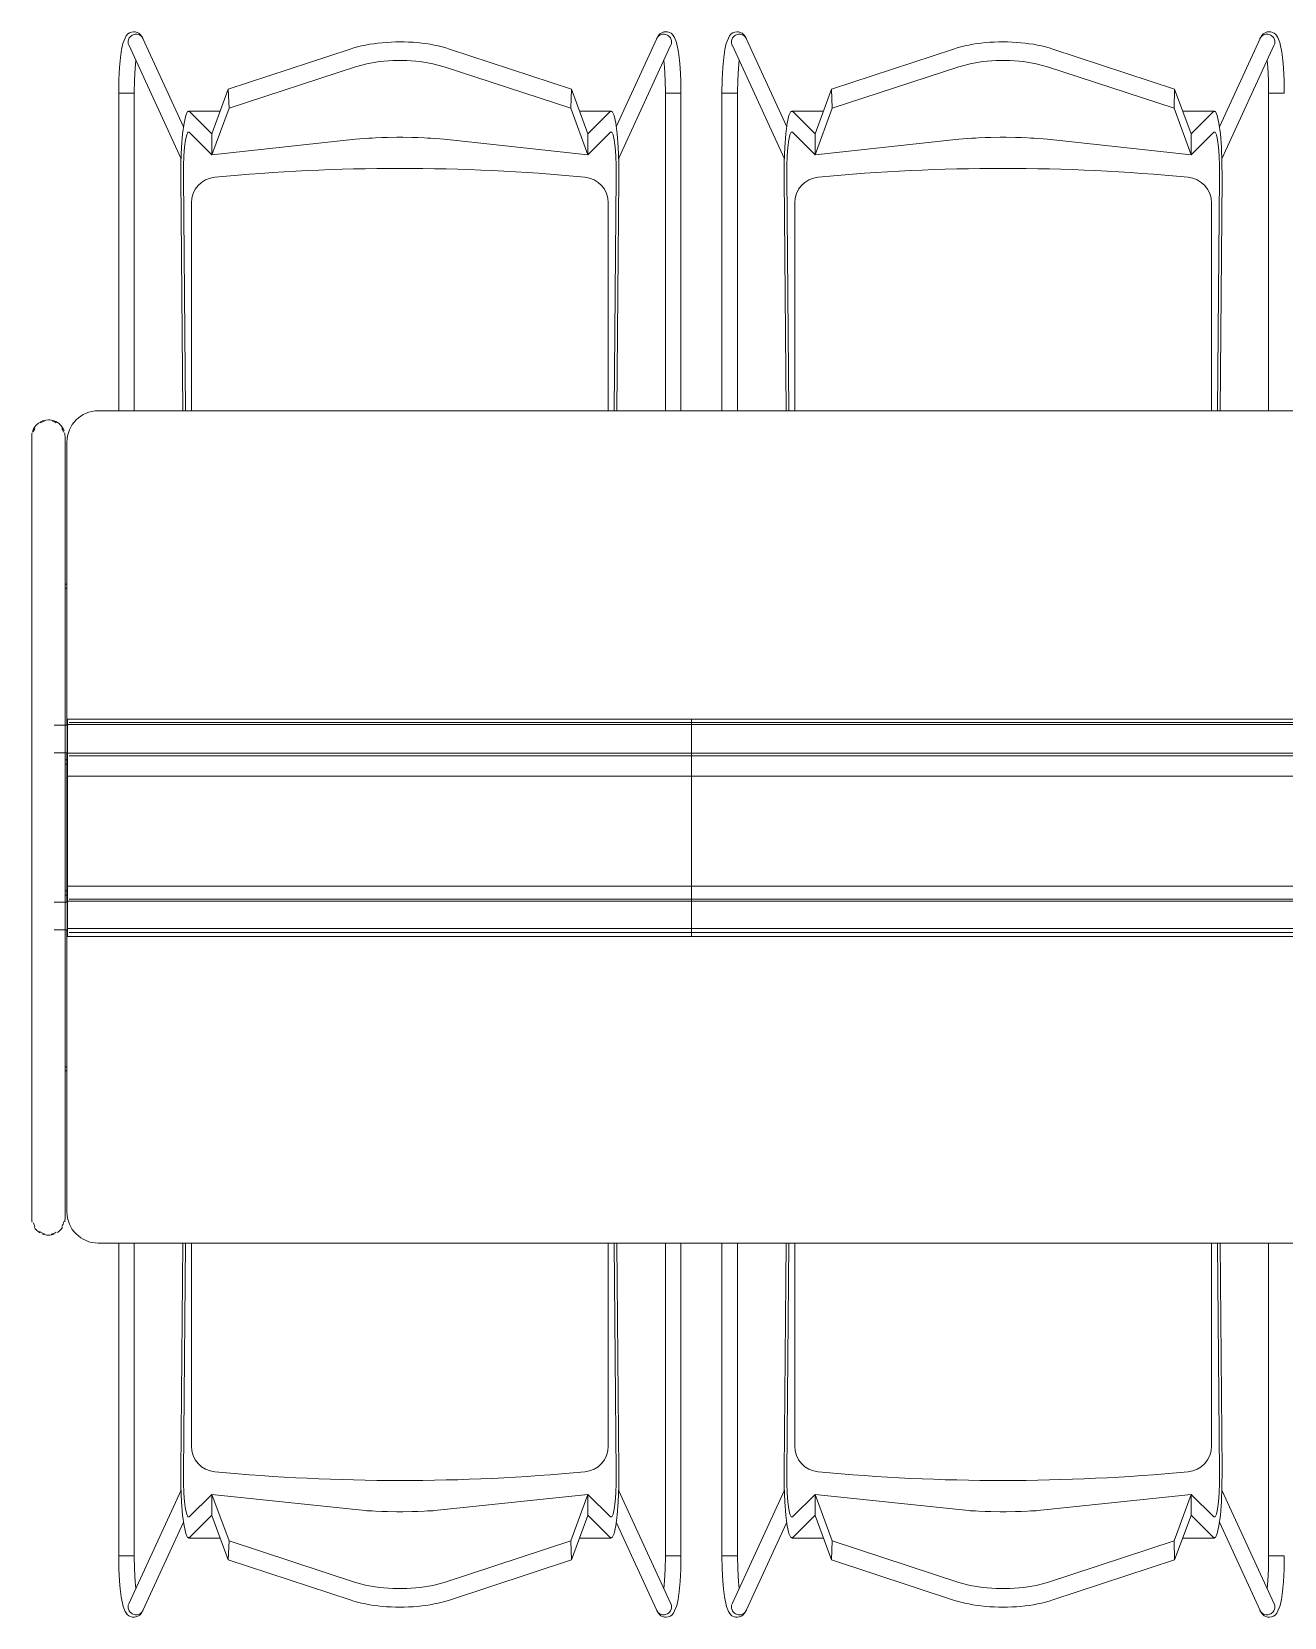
# Model space of a CAD drawing. Header units: millimetres. Extents: x 90978 to 295199, y -4084 to 97293.
# Drawn here: x 159832 to 161036, y 21563 to 23087 of the extents above; entities that cross this region are included whole.
import ezdxf

# ---------------------------------------------------------------- set-up
doc = ezdxf.new("R2010")
doc.units = ezdxf.units.MM
doc.header["$MEASUREMENT"] = 0
doc.layers.add('G-IMPT', color=8, linetype='CONTINUOUS', lineweight=9)
doc.layers.add('I-FURN', color=8, linetype='CONTINUOUS', lineweight=9)

msp = doc.modelspace()

# ---------------------------------------------------------------- linework, layer by layer
at = {"layer": 'G-IMPT'}
for p, q in [((159866.2, 22426), (160466.2, 22426)), ((159866.2, 22420.8), (159866.2, 22426)), ((159866.2, 22420.8), (160466.2, 22420.8)), ((159866.2, 22393.2), (159866.2, 22420.8)), ((160466.2, 22426), (160466.2, 22420.8)), ((160466.2, 22426), (161066.2, 22426)), ((160466.2, 22420.8), (160466.2, 22426)), ((160466.2, 22420.8), (160466.2, 22393.2)), ((160466.2, 22420.8), (161066.2, 22420.8)), ((160466.2, 22393.2), (160466.2, 22420.8)), ((159866.2, 22393.2), (160466.2, 22393.2)), ((159866.2, 22371.3), (159866.2, 22393.2)), ((160466.2, 22393.2), (160466.2, 22371.3)), ((160466.2, 22393.2), (161066.2, 22393.2)), ((160466.2, 22371.3), (160466.2, 22393.2)), ((159866.2, 22371.3), (160466.2, 22371.3)), ((159866.2, 22265.4), (159866.2, 22371.3)), ((160466.2, 22371.3), (160466.2, 22265.4)), ((160466.2, 22371.3), (161066.2, 22371.3)), ((160466.2, 22265.4), (160466.2, 22371.3)), ((159866.2, 22265.4), (160466.2, 22265.4)), ((159866.2, 22251), (159866.2, 22265.4)), ((160466.2, 22265.4), (160466.2, 22251)), ((160466.2, 22265.4), (161066.2, 22265.4)), ((160466.2, 22251), (160466.2, 22265.4)), ((159866.2, 22251), (160466.2, 22251)), ((159866.2, 22224.7), (159866.2, 22251)), ((160466.2, 22251), (160466.2, 22224.7)), ((160466.2, 22251), (161066.2, 22251)), ((160466.2, 22224.7), (160466.2, 22251)), ((159866.2, 22224.7), (160466.2, 22224.7)), ((159866.2, 22217.2), (159866.2, 22224.7)), ((160466.2, 22224.7), (160466.2, 22217.2)), ((160466.2, 22224.7), (161066.2, 22224.7)), ((160466.2, 22217.2), (160466.2, 22224.7)), ((159866.2, 22217.2), (160466.2, 22217.2)), ((160466.2, 22217.2), (161066.2, 22217.2))]:
    msp.add_line(p, q, dxfattribs=at)
at = {"layer": 'I-FURN'}
for p, q in [((159918.3, 23069.8), (159919.5, 23075.4)), ((159919.5, 23075.4), (159922.7, 23082.9)), ((159922.7, 23082.9), (159924.3, 23084.7)), ((159924.3, 23084.7), (159926, 23085.8)), ((159926, 23085.8), (159927.9, 23086.5)), ((159927.9, 23086.5), (159929.7, 23086.8)), ((159929.7, 23086.8), (159931.5, 23086.7)), ((159931.5, 23086.7), (159933.3, 23086.2)), ((159933.3, 23086.2), (159934.9, 23085.3)), ((159934.9, 23085.3), (159936.3, 23084.2)), ((159936.3, 23084.2), (159938, 23082)), ((159938, 23082), (159938.8, 23080.4)), ((159977.9, 22995.4), (159938.8, 23080.3)), ((160432.8, 23080.3), (160393.8, 22995.4)), ((160432.8, 23080.4), (160434.3, 23082.9)), ((160434.3, 23082.9), (160435.9, 23084.7)), ((160435.9, 23084.7), (160437.7, 23085.9)), ((160437.7, 23085.9), (160439.5, 23086.6)), ((160439.5, 23086.6), (160441.3, 23086.8)), ((160441.3, 23086.8), (160443.2, 23086.7)), ((160443.2, 23086.7), (160444.9, 23086.2)), ((160444.9, 23086.2), (160446.5, 23085.3)), ((160446.5, 23085.3), (160447.9, 23084.1)), ((160447.9, 23084.1), (160450, 23081.2)), ((160450, 23081.2), (160451.8, 23076.5)), ((160451.8, 23076.5), (160453.7, 23067.2)), ((160498.3, 23069.8), (160499.5, 23075.4)), ((160499.5, 23075.4), (160502.7, 23082.9)), ((160502.7, 23082.9), (160504.3, 23084.7)), ((160504.3, 23084.7), (160506, 23085.8)), ((160506, 23085.8), (160507.9, 23086.5)), ((160507.9, 23086.5), (160509.7, 23086.8)), ((160509.7, 23086.8), (160511.5, 23086.7)), ((160511.5, 23086.7), (160513.3, 23086.2)), ((160513.3, 23086.2), (160514.9, 23085.3)), ((160514.9, 23085.3), (160516.3, 23084.2)), ((160516.3, 23084.2), (160518, 23082)), ((160518, 23082), (160518.8, 23080.4)), ((160557.9, 22995.4), (160518.8, 23080.3)), ((161012.8, 23080.3), (160973.8, 22995.4)), ((161012.8, 23080.4), (161014.3, 23082.9)), ((161014.3, 23082.9), (161015.9, 23084.7)), ((161015.9, 23084.7), (161017.7, 23085.9)), ((161017.7, 23085.9), (161019.5, 23086.6)), ((161019.5, 23086.6), (161021.3, 23086.8)), ((161021.3, 23086.8), (161023.2, 23086.7)), ((161023.2, 23086.7), (161024.9, 23086.2)), ((161024.9, 23086.2), (161026.5, 23085.3)), ((161026.5, 23085.3), (161027.9, 23084.1)), ((161027.9, 23084.1), (161030, 23081.2)), ((161030, 23081.2), (161031.8, 23076.5)), ((161031.8, 23076.5), (161033.7, 23067.2)), ((159916.3, 23052.3), (159917.2, 23062.1)), ((159917.2, 23062.1), (159918.3, 23069.8)), ((159925.1, 23074.2), (159925.1, 23074.2)), ((159925.1, 23074.2), (159925.2, 23074)), ((159925.2, 23074.1), (159975.6, 22964.5)), ((160020.9, 23031.7), (160138, 23070.2)), ((160233.6, 23070.2), (160350.7, 23031.7)), ((160396.1, 22964.5), (160446.4, 23074.1)), ((160446.4, 23074), (160446.4, 23074)), ((160453.7, 23067.2), (160454.7, 23059.6)), ((160496.3, 23052.3), (160497.2, 23062.1)), ((160497.2, 23062.1), (160498.3, 23069.8)), ((160505.1, 23074.2), (160505.1, 23074.2)), ((160505.1, 23074.2), (160505.2, 23074)), ((160505.2, 23074.1), (160555.6, 22964.5)), ((160600.9, 23031.7), (160718.1, 23070.2)), ((160813.7, 23070.2), (160930.7, 23031.7)), ((160976.1, 22964.5), (161026.4, 23074.1)), ((161026.4, 23074), (161026.4, 23074)), ((161033.7, 23067.2), (161034.7, 23059.6)), ((159915.7, 23040.8), (159916.3, 23052.3)), ((159930.7, 23040.7), (159931.3, 23051.9)), ((159931.3, 23051.9), (159932, 23059.2)), ((160143.2, 23053.2), (160021.6, 23013.2)), ((160154, 23056.1), (160143.2, 23053.2)), ((160166.2, 23058.1), (160154, 23056.1)), ((160179.2, 23059.1), (160166.2, 23058.1)), ((160192.5, 23059.1), (160179.2, 23059.1)), ((160205.5, 23058.1), (160192.5, 23059.1)), ((160217.6, 23056.1), (160205.5, 23058.1)), ((160228.5, 23053.2), (160217.6, 23056.1)), ((160350.1, 23013.2), (160228.5, 23053.2)), ((160439.6, 23059.2), (160440.2, 23052.6)), ((160440.2, 23052.6), (160440.9, 23040.3)), ((160454.7, 23059.6), (160455.3, 23052.1)), ((160455.3, 23052.1), (160455.9, 23039.9)), ((160495.7, 23040.8), (160496.3, 23052.3)), ((160510.7, 23040.7), (160511.3, 23051.9)), ((160511.3, 23051.9), (160512, 23059.2)), ((160723.2, 23053.2), (160601.6, 23013.2)), ((160734, 23056.1), (160723.2, 23053.2)), ((160746.2, 23058.1), (160734, 23056.1)), ((160759.2, 23059.1), (160746.2, 23058.1)), ((160772.5, 23059.1), (160759.2, 23059.1)), ((160785.5, 23058.1), (160772.5, 23059.1)), ((160797.6, 23056.1), (160785.5, 23058.1)), ((160808.5, 23053.2), (160797.6, 23056.1)), ((160930.1, 23013.2), (160808.5, 23053.2)), ((161019.6, 23059.2), (161020.2, 23052.6)), ((161020.2, 23052.6), (161020.9, 23040.3)), ((161034.7, 23059.6), (161035.3, 23052.1)), ((161035.3, 23052.1), (161035.9, 23039.9)), ((159915.5, 23027.7), (159915.7, 23040.8)), ((159930.5, 23027.7), (159930.7, 23040.7)), ((160020.9, 23031.7), (160005, 22988.8)), ((160021.6, 23013.2), (160020.9, 23031.7)), ((160350.7, 23031.7), (160350.1, 23013.2)), ((160366.7, 22988.8), (160350.7, 23031.7)), ((160440.9, 23040.3), (160441.1, 23027.7)), ((160455.9, 23039.9), (160456.1, 23027.7)), ((160495.5, 23027.7), (160495.7, 23040.8)), ((160510.5, 23027.7), (160510.7, 23040.7)), ((160600.9, 23031.7), (160585, 22988.8)), ((160601.6, 23013.2), (160600.9, 23031.7)), ((160930.7, 23031.7), (160930.1, 23013.2)), ((160946.7, 22988.8), (160930.7, 23031.7)), ((161020.9, 23040.3), (161021.1, 23027.7)), ((161035.9, 23039.9), (161036.1, 23027.7)), ((159915.5, 23027.7), (159915.5, 22722.4)), ((159915.8, 23027.7), (159915.5, 23027.7)), ((159916.5, 23027.7), (159915.8, 23027.7)), ((159917.8, 23027.7), (159916.5, 23027.7)), ((159919.3, 23027.7), (159917.8, 23027.7)), ((159921.1, 23027.7), (159919.3, 23027.7)), ((159923.1, 23027.7), (159921.1, 23027.7)), ((159925, 23027.7), (159923.1, 23027.7)), ((159926.8, 23027.7), (159925, 23027.7)), ((159928.4, 23027.7), (159926.8, 23027.7)), ((159929.5, 23027.7), (159928.4, 23027.7)), ((159930.3, 23027.7), (159929.5, 23027.7)), ((159930.5, 23027.7), (159930.3, 23027.7)), ((159930.5, 22722.4), (159930.5, 23027.7)), ((160441.1, 23027.7), (160441.1, 22722.4)), ((160441.4, 23027.7), (160441.1, 23027.7)), ((160442.1, 23027.7), (160441.4, 23027.7)), ((160443.3, 23027.7), (160442.1, 23027.7)), ((160444.8, 23027.7), (160443.3, 23027.7)), ((160446.6, 23027.7), (160444.8, 23027.7)), ((160448.6, 23027.7), (160446.6, 23027.7)), ((160450.5, 23027.7), (160448.6, 23027.7)), ((160452.3, 23027.7), (160450.5, 23027.7)), ((160453.9, 23027.7), (160452.3, 23027.7)), ((160455.1, 23027.7), (160453.9, 23027.7)), ((160455.9, 23027.7), (160455.1, 23027.7)), ((160456.1, 23027.7), (160455.9, 23027.7)), ((160456.1, 22722.4), (160456.1, 23027.7)), ((160495.5, 23027.7), (160495.5, 22722.4)), ((160495.8, 23027.7), (160495.5, 23027.7)), ((160496.5, 23027.7), (160495.8, 23027.7)), ((160497.8, 23027.7), (160496.5, 23027.7)), ((160499.3, 23027.7), (160497.8, 23027.7)), ((160501.1, 23027.7), (160499.3, 23027.7)), ((160503.1, 23027.7), (160501.1, 23027.7)), ((160505, 23027.7), (160503.1, 23027.7)), ((160506.8, 23027.7), (160505, 23027.7)), ((160508.4, 23027.7), (160506.8, 23027.7)), ((160509.5, 23027.7), (160508.4, 23027.7)), ((160510.3, 23027.7), (160509.5, 23027.7)), ((160510.5, 23027.7), (160510.3, 23027.7)), ((160510.5, 22722.4), (160510.5, 23027.7)), ((161021.1, 23027.7), (161021.1, 22722.4)), ((161021.4, 23027.7), (161021.1, 23027.7)), ((161022.1, 23027.7), (161021.4, 23027.7)), ((161023.3, 23027.7), (161022.1, 23027.7)), ((161024.8, 23027.7), (161023.3, 23027.7)), ((161026.6, 23027.7), (161024.8, 23027.7)), ((161028.6, 23027.7), (161026.6, 23027.7)), ((161030.5, 23027.7), (161028.6, 23027.7)), ((161032.3, 23027.7), (161030.5, 23027.7)), ((161033.9, 23027.7), (161032.3, 23027.7)), ((161035.1, 23027.7), (161033.9, 23027.7)), ((161035.9, 23027.7), (161035.1, 23027.7)), ((161036.1, 23027.7), (161035.9, 23027.7)), ((159977, 22988.6), (159978.3, 22999)), ((159978.3, 22999), (159979.9, 23006.3)), ((159979.9, 23006.3), (159981.7, 23010.1)), ((159981.7, 23010.1), (159983.6, 23010.2)), ((160013.1, 23010.6), (159982.7, 23010.6)), ((159983.6, 23010.2), (160005, 22988.8)), ((160021.6, 23013.2), (160005, 22968.6)), ((160366.7, 22968.6), (160350.1, 23013.2)), ((160389, 23010.6), (160358.5, 23010.6)), ((160366.7, 22988.8), (160388.1, 23010.2)), ((160388.1, 23010.2), (160389.9, 23010.1)), ((160389.9, 23010.1), (160391.7, 23006.3)), ((160391.7, 23006.3), (160393.3, 22999)), ((160393.3, 22999), (160394.7, 22988.6)), ((160557, 22988.6), (160558.3, 22999)), ((160558.3, 22999), (160559.9, 23006.3)), ((160559.9, 23006.3), (160561.7, 23010.1)), ((160561.7, 23010.1), (160563.6, 23010.2)), ((160593.1, 23010.6), (160562.7, 23010.6)), ((160563.6, 23010.2), (160585, 22988.8)), ((160601.6, 23013.2), (160585, 22968.6)), ((160946.7, 22968.6), (160930.1, 23013.2)), ((160969, 23010.6), (160938.5, 23010.6)), ((160946.7, 22988.8), (160968.1, 23010.2)), ((160968.1, 23010.2), (160969.9, 23010.1)), ((160969.9, 23010.1), (160971.7, 23006.3)), ((160971.7, 23006.3), (160973.3, 22999)), ((160973.3, 22999), (160974.7, 22988.6)), ((159976, 22975.9), (159977, 22988.6)), ((159980.9, 22987.8), (159979.8, 22982.9)), ((159982.1, 22990.3), (159980.9, 22987.8)), ((159983.3, 22990.3), (159982.1, 22990.3)), ((160005, 22968.6), (159983.3, 22990.3)), ((160005, 22988.8), (160005, 22968.6)), ((160005, 22968.6), (160005, 22988.8)), ((160156, 22984.4), (160143.2, 22983.4)), ((160154, 22984.3), (160159.3, 22984.6)), ((160168.6, 22985.1), (160156, 22984.4)), ((160168.6, 22985.1), (160173.9, 22985.2)), ((160182.9, 22985.3), (160174, 22985.2)), ((160183, 22985.3), (160188.7, 22985.3)), ((160197.7, 22985.2), (160188.7, 22985.3)), ((160197.7, 22985.2), (160203.1, 22985.1)), ((160215.7, 22984.4), (160203.1, 22985.1)), ((160212.4, 22984.6), (160217.7, 22984.3)), ((160228.5, 22983.4), (160215.7, 22984.4)), ((160388.4, 22990.3), (160366.7, 22968.6)), ((160366.7, 22968.6), (160366.7, 22988.8)), ((160366.7, 22988.8), (160366.7, 22968.6)), ((160389.6, 22990.3), (160388.4, 22990.3)), ((160390.8, 22987.8), (160389.6, 22990.3)), ((160391.9, 22982.9), (160390.8, 22987.8)), ((160394.7, 22988.6), (160395.6, 22975.9)), ((160556, 22975.9), (160557, 22988.6)), ((160560.9, 22987.8), (160559.8, 22982.9)), ((160562.1, 22990.3), (160560.9, 22987.8)), ((160563.3, 22990.3), (160562.1, 22990.3)), ((160585, 22968.6), (160563.3, 22990.3)), ((160585, 22988.8), (160585, 22968.6)), ((160585, 22968.6), (160585, 22988.8)), ((160736, 22984.4), (160723.2, 22983.4)), ((160734, 22984.3), (160739.3, 22984.6)), ((160748.5, 22985.1), (160736, 22984.4)), ((160748.5, 22985.1), (160753.9, 22985.2)), ((160762.9, 22985.3), (160753.9, 22985.2)), ((160763, 22985.3), (160768.7, 22985.3)), ((160777.7, 22985.2), (160768.7, 22985.3)), ((160777.7, 22985.2), (160783.1, 22985.1)), ((160795.7, 22984.4), (160783.1, 22985.1)), ((160792.3, 22984.6), (160797.6, 22984.3)), ((160808.5, 22983.4), (160795.7, 22984.4)), ((160968.4, 22990.3), (160946.7, 22968.6)), ((160946.7, 22968.6), (160946.7, 22988.8)), ((160946.7, 22988.8), (160946.7, 22968.6)), ((160969.6, 22990.3), (160968.4, 22990.3)), ((160970.8, 22987.8), (160969.6, 22990.3)), ((160971.9, 22982.9), (160970.8, 22987.8)), ((160974.7, 22988.6), (160975.6, 22975.9)), ((159975.4, 22961.5), (159976, 22975.9)), ((159978.9, 22976), (159978.2, 22967.4)), ((159979.8, 22982.9), (159978.9, 22976)), ((160005, 22968.6), (160143.2, 22983.4)), ((160143.2, 22983.4), (160005, 22968.6)), ((160228.5, 22983.4), (160366.7, 22968.6)), ((160366.7, 22968.6), (160228.5, 22983.4)), ((160392.8, 22976), (160391.9, 22982.9)), ((160393.4, 22967.4), (160392.8, 22976)), ((160395.6, 22975.9), (160396.2, 22961.5)), ((160555.4, 22961.5), (160556, 22975.9)), ((160558.9, 22976), (160558.2, 22967.4)), ((160559.8, 22982.9), (160558.9, 22976)), ((160585, 22968.6), (160723.2, 22983.4)), ((160723.2, 22983.4), (160585, 22968.6)), ((160808.5, 22983.4), (160946.7, 22968.6)), ((160946.7, 22968.6), (160808.5, 22983.4)), ((160972.8, 22976), (160971.9, 22982.9)), ((160973.4, 22967.4), (160972.8, 22976)), ((160975.6, 22975.9), (160976.2, 22961.5)), ((159975.3, 22946.4), (159975.4, 22961.5)), ((159977.9, 22957.9), (159977.8, 22947.8)), ((159978.2, 22967.4), (159977.9, 22957.9)), ((160393.8, 22957.9), (160393.4, 22967.4)), ((160393.9, 22947.8), (160393.8, 22957.9)), ((160396.2, 22961.5), (160396.3, 22946.4)), ((160555.3, 22946.4), (160555.4, 22961.5)), ((160557.9, 22957.9), (160557.8, 22947.8)), ((160558.2, 22967.4), (160557.9, 22957.9)), ((160973.8, 22957.9), (160973.4, 22967.4)), ((160973.9, 22947.8), (160973.8, 22957.9)), ((160976.2, 22961.5), (160976.3, 22946.4)), ((159977.3, 22722.4), (159975.3, 22946.4)), ((159977.8, 22947.8), (159979.7, 22722.4)), ((160391.9, 22722.4), (160393.9, 22947.8)), ((160396.3, 22946.4), (160394.4, 22722.4)), ((160557.3, 22722.4), (160555.3, 22946.4)), ((160557.8, 22947.8), (160559.7, 22722.4)), ((160971.9, 22722.4), (160973.9, 22947.8)), ((160976.3, 22946.4), (160974.4, 22722.4)), ((159985.4, 22922.2), (159985.4, 22722.4)), ((160386.2, 22722.4), (160386.2, 22922.2)), ((160565.4, 22922.2), (160565.4, 22722.4)), ((160966.2, 22722.4), (160966.2, 22922.2)), ((161635.8, 22722.4), (159895.8, 22722.4)), ((159831.9, 22697.9), (159831.9, 22479.3)), ((159863.9, 22479.3), (159863.9, 22697.9)), ((159865.8, 22692.4), (159865.8, 22420.1)), ((159831.9, 22584.4), (159831.9, 22582.3)), ((159863.9, 22582.3), (159863.9, 22584.4)), ((159865.8, 22555.9), (159863.9, 22555.9)), ((159863.9, 22551.9), (159865.8, 22551.9)), ((159831.9, 22479.3), (159831.9, 22429.7)), ((159831.9, 22479.3), (159831.9, 22479)), ((159831.9, 22479), (159831.9, 22478.6)), ((159831.9, 22478.6), (159831.9, 22478.1)), ((159831.9, 22478.1), (159831.9, 22477.6)), ((159831.9, 22477.6), (159831.9, 22477)), ((159831.9, 22477), (159831.9, 22476.3)), ((159831.9, 22476.3), (159831.9, 22475.5)), ((159831.9, 22475.5), (159831.9, 22474.7)), ((159831.9, 22474.7), (159831.9, 22473.8)), ((159831.9, 22473.8), (159831.9, 22472.8)), ((159831.9, 22472.8), (159831.9, 22471.7)), ((159831.9, 22471.7), (159831.9, 22470.6)), ((159831.9, 22470.6), (159831.9, 22469.4)), ((159831.9, 22469.4), (159831.9, 22468.2)), ((159831.9, 22468.2), (159831.9, 22466.9)), ((159831.9, 22466.9), (159831.9, 22465.5)), ((159831.9, 22465.5), (159831.9, 22464.1)), ((159863.9, 22439.7), (159863.9, 22479.3)), ((159863.9, 22479), (159863.9, 22479.3)), ((159863.9, 22478.6), (159863.9, 22479)), ((159863.9, 22478.1), (159863.9, 22478.6)), ((159863.9, 22477.6), (159863.9, 22478.1)), ((159863.9, 22477), (159863.9, 22477.6)), ((159863.9, 22476.3), (159863.9, 22477)), ((159863.9, 22475.5), (159863.9, 22476.3)), ((159863.9, 22474.7), (159863.9, 22475.5)), ((159863.9, 22473.8), (159863.9, 22474.7)), ((159863.9, 22472.8), (159863.9, 22473.8)), ((159863.9, 22471.8), (159863.9, 22472.8)), ((159863.9, 22470.7), (159863.9, 22471.8)), ((159863.9, 22469.5), (159863.9, 22470.7)), ((159863.9, 22468.2), (159863.9, 22469.5)), ((159863.9, 22466.9), (159863.9, 22468.2)), ((159863.9, 22465.6), (159863.9, 22466.9)), ((159863.9, 22464.1), (159863.9, 22465.6)), ((159831.9, 22464.1), (159831.9, 22462.6)), ((159831.9, 22462.6), (159831.9, 22461.1)), ((159831.9, 22461.1), (159831.9, 22459.5)), ((159831.9, 22459.5), (159831.9, 22457.9)), ((159831.9, 22457.9), (159831.9, 22456.2)), ((159831.9, 22456.2), (159831.9, 22454.5)), ((159831.9, 22454.5), (159831.9, 22452.7)), ((159831.9, 22452.7), (159831.9, 22450.9)), ((159831.9, 22450.9), (159831.9, 22449.1)), ((159863.9, 22462.7), (159863.9, 22464.1)), ((159863.9, 22461.1), (159863.9, 22462.7)), ((159863.9, 22459.6), (159863.9, 22461.1)), ((159863.9, 22457.9), (159863.9, 22459.6)), ((159863.9, 22456.3), (159863.9, 22457.9)), ((159863.9, 22454.5), (159863.9, 22456.3)), ((159863.9, 22452.8), (159863.9, 22454.5)), ((159863.9, 22451), (159863.9, 22452.8)), ((159863.9, 22449.2), (159863.9, 22451)), ((159831.9, 22449.1), (159831.9, 22447.2)), ((159831.9, 22447.2), (159831.9, 22445.3)), ((159831.9, 22445.3), (159831.9, 22443.4)), ((159831.9, 22443.4), (159831.9, 22441.5)), ((159831.9, 22441.5), (159831.9, 22439.6)), ((159831.9, 22439.6), (159831.9, 22437.6)), ((159831.9, 22437.6), (159831.9, 22435.6)), ((159831.9, 22435.6), (159831.9, 22433.6)), ((159863.9, 22447.3), (159863.9, 22449.2)), ((159863.9, 22445.4), (159863.9, 22447.3)), ((159863.9, 22443.5), (159863.9, 22445.4)), ((159863.9, 22441.6), (159863.9, 22443.5)), ((159863.9, 22439.6), (159863.9, 22441.6)), ((159863.9, 22437.7), (159863.9, 22439.6)), ((159863.9, 22435.7), (159863.9, 22437.7)), ((159863.9, 22433.7), (159863.9, 22435.7)), ((159831.9, 22433.6), (159831.9, 22431.6)), ((159831.9, 22431.6), (159831.9, 22429.7)), ((159831.9, 22429.7), (159831.9, 22214)), ((159866.2, 22420.1), (159853.4, 22420.1)), ((159863.9, 22431.7), (159863.9, 22433.7)), ((159863.9, 22429.7), (159863.9, 22431.7)), ((159863.9, 22214), (159863.9, 22429.7)), ((159865.9, 22420.9), (159865.9, 22392.9)), ((161663.9, 22422.9), (159867.9, 22422.9)), ((159865.9, 22405.3), (159865.9, 22406.9)), ((159853.5, 22393.6), (159866.2, 22393.6)), ((159865.8, 22393.6), (159865.8, 22250.1)), ((159867.9, 22390.9), (161663.9, 22390.9)), ((159863.9, 22386.9), (159865.8, 22386.9)), ((159863.9, 22382.9), (159865.8, 22382.9)), ((159865.8, 22256.9), (159863.6, 22256.9)), ((159865.8, 22260.9), (159863.9, 22260.9)), ((161663.9, 22252.9), (159867.9, 22252.9)), ((159866.2, 22250.1), (159853.5, 22250.1)), ((159865.9, 22250.9), (159865.9, 22222.9)), ((159865.9, 22235.3), (159865.9, 22236.9)), ((159853.5, 22223.6), (159866.2, 22223.6)), ((159865.8, 22223.6), (159865.8, 21952.4)), ((159831.9, 22214), (159831.9, 22212)), ((159831.9, 22213.7), (159831.9, 22164.5)), ((159831.9, 22212), (159831.9, 22210.1)), ((159831.9, 22210.1), (159831.9, 22208.1)), ((159831.9, 22208.1), (159831.9, 22206.1)), ((159863.9, 22212.1), (159863.9, 22214)), ((159863.9, 22164.5), (159863.9, 22213.7)), ((159863.9, 22210.1), (159863.9, 22212.1)), ((159863.9, 22208.1), (159863.9, 22210.1)), ((159863.9, 22206.2), (159863.9, 22208.1)), ((159867.9, 22220.9), (161663.9, 22220.9)), ((159831.9, 22206.1), (159831.9, 22204.1)), ((159831.9, 22204.1), (159831.9, 22202.2)), ((159831.9, 22202.2), (159831.9, 22200.2)), ((159831.9, 22200.2), (159831.9, 22198.3)), ((159831.9, 22198.3), (159831.9, 22196.4)), ((159831.9, 22196.4), (159831.9, 22194.6)), ((159831.9, 22194.6), (159831.9, 22192.8)), ((159831.9, 22192.8), (159831.9, 22191)), ((159863.9, 22204.2), (159863.9, 22206.2)), ((159863.9, 22202.2), (159863.9, 22204.2)), ((159863.9, 22200.3), (159863.9, 22202.2)), ((159863.9, 22198.4), (159863.9, 22200.3)), ((159863.9, 22196.5), (159863.9, 22198.4)), ((159863.9, 22194.7), (159863.9, 22196.5)), ((159863.9, 22192.8), (159863.9, 22194.7)), ((159863.9, 22191), (159863.9, 22192.8)), ((159863.9, 22189.3), (159863.9, 22191)), ((159831.9, 22191), (159831.9, 22189.2)), ((159831.9, 22189.2), (159831.9, 22187.5)), ((159831.9, 22187.5), (159831.9, 22185.8)), ((159831.9, 22185.8), (159831.9, 22184.2)), ((159831.9, 22184.2), (159831.9, 22182.6)), ((159831.9, 22182.6), (159831.9, 22181.1)), ((159831.9, 22181.1), (159831.9, 22179.6)), ((159831.9, 22179.6), (159831.9, 22178.2)), ((159831.9, 22178.2), (159831.9, 22176.8)), ((159831.9, 22176.8), (159831.9, 22175.5)), ((159863.9, 22187.6), (159863.9, 22189.3)), ((159863.9, 22185.9), (159863.9, 22187.6)), ((159863.9, 22184.3), (159863.9, 22185.9)), ((159863.9, 22182.7), (159863.9, 22184.3)), ((159863.9, 22181.1), (159863.9, 22182.7)), ((159863.9, 22179.7), (159863.9, 22181.1)), ((159863.9, 22178.2), (159863.9, 22179.7)), ((159863.9, 22176.9), (159863.9, 22178.2)), ((159863.9, 22175.6), (159863.9, 22176.9)), ((159831.9, 22175.5), (159831.9, 22174.3)), ((159831.9, 22174.3), (159831.9, 22173.1)), ((159831.9, 22173.1), (159831.9, 22172)), ((159831.9, 22172), (159831.9, 22170.9)), ((159831.9, 22170.9), (159831.9, 22169.9)), ((159831.9, 22169.9), (159831.9, 22169)), ((159831.9, 22169), (159831.9, 22168.2)), ((159831.9, 22168.2), (159831.9, 22167.4)), ((159831.9, 22167.4), (159831.9, 22166.8)), ((159831.9, 22166.8), (159831.9, 22166.1)), ((159831.9, 22166.1), (159831.9, 22165.6)), ((159831.9, 22165.6), (159831.9, 22165.2)), ((159831.9, 22165.2), (159831.9, 22164.8)), ((159831.9, 22164.8), (159831.9, 22164.5)), ((159831.9, 22164.5), (159831.9, 21945.9)), ((159863.9, 22174.3), (159863.9, 22175.6)), ((159863.9, 22173.1), (159863.9, 22174.3)), ((159863.9, 22172), (159863.9, 22173.1)), ((159863.9, 22171), (159863.9, 22172)), ((159863.9, 22170), (159863.9, 22171)), ((159863.9, 22169.1), (159863.9, 22170)), ((159863.9, 22168.2), (159863.9, 22169.1)), ((159863.9, 22167.5), (159863.9, 22168.2)), ((159863.9, 22166.8), (159863.9, 22167.5)), ((159863.9, 22166.2), (159863.9, 22166.8)), ((159863.9, 22165.6), (159863.9, 22166.2)), ((159863.9, 22165.2), (159863.9, 22165.6)), ((159863.9, 22164.8), (159863.9, 22165.2)), ((159863.9, 22164.5), (159863.9, 22164.8)), ((159863.9, 21945.9), (159863.9, 22164.5)), ((159865.8, 22091.9), (159863.9, 22091.9)), ((159863.9, 22087.9), (159865.8, 22087.9)), ((159831.9, 22061.5), (159831.9, 22059.3)), ((159863.9, 22059.3), (159863.9, 22061.5)), ((159895.8, 21922.4), (161635.8, 21922.4)), ((159915.5, 21922.4), (159915.5, 21621.8)), ((159930.5, 21621.8), (159930.5, 21922.4)), ((159975.3, 21703.1), (159977.2, 21922.4)), ((159979.7, 21922.4), (159977.8, 21701.7)), ((159985.4, 21922.4), (159985.4, 21727.3)), ((160386.2, 21727.3), (160386.2, 21922.4)), ((160393.9, 21701.7), (160392, 21922.4)), ((160394.4, 21922.4), (160396.3, 21703.1)), ((160441.1, 21922.4), (160441.1, 21621.8)), ((160456.1, 21621.8), (160456.1, 21922.4)), ((160495.5, 21922.4), (160495.5, 21621.8)), ((160510.5, 21621.8), (160510.5, 21922.4)), ((160555.3, 21703.1), (160557.2, 21922.4)), ((160559.7, 21922.4), (160557.8, 21701.7)), ((160565.4, 21922.4), (160565.4, 21727.3)), ((160966.2, 21727.3), (160966.2, 21922.4)), ((160973.9, 21701.7), (160972, 21922.4)), ((160974.4, 21922.4), (160976.3, 21703.1)), ((161021.1, 21922.4), (161021.1, 21621.8)), ((159975.4, 21688), (159975.3, 21703.1)), ((159977.8, 21701.7), (159977.9, 21691.7)), ((159977.9, 21691.7), (159978.2, 21682.1)), ((160393.4, 21682.1), (160393.8, 21691.7)), ((160393.8, 21691.7), (160393.9, 21701.7)), ((160396.3, 21703.1), (160396.2, 21688)), ((160555.4, 21688), (160555.3, 21703.1)), ((160557.8, 21701.7), (160557.9, 21691.7)), ((160557.9, 21691.7), (160558.2, 21682.1)), ((160973.4, 21682.1), (160973.8, 21691.7)), ((160973.8, 21691.7), (160973.9, 21701.7)), ((160976.3, 21703.1), (160976.2, 21688)), ((159975.6, 21685), (159925.2, 21575.5)), ((159976, 21673.7), (159975.4, 21688)), ((159977, 21660.9), (159976, 21673.7)), ((159978.2, 21682.1), (159978.9, 21673.6)), ((159978.9, 21673.6), (159979.8, 21666.7)), ((159983.3, 21659.2), (160005, 21680.9)), ((160143.2, 21666.2), (160005, 21680.9)), ((160005, 21680.9), (160021.6, 21636.3)), ((160005, 21680.9), (160005, 21660.8)), ((160005, 21680.9), (160143.2, 21666.2)), ((160005, 21660.8), (160005, 21680.9)), ((160366.7, 21680.9), (160228.5, 21666.2)), ((160228.5, 21666.2), (160366.7, 21680.9)), ((160350.1, 21636.3), (160366.7, 21680.9)), ((160366.7, 21660.8), (160366.7, 21680.9)), ((160366.7, 21680.9), (160388.4, 21659.2)), ((160366.7, 21680.9), (160366.7, 21660.8)), ((160391.9, 21666.7), (160392.8, 21673.6)), ((160392.8, 21673.6), (160393.4, 21682.1)), ((160395.6, 21673.7), (160394.7, 21660.9)), ((160396.2, 21688), (160395.6, 21673.7)), ((160446.4, 21575.5), (160396.1, 21685)), ((160555.6, 21685), (160505.2, 21575.5)), ((160556, 21673.7), (160555.4, 21688)), ((160557, 21660.9), (160556, 21673.7)), ((160558.2, 21682.1), (160558.9, 21673.6)), ((160558.9, 21673.6), (160559.8, 21666.7)), ((160563.3, 21659.2), (160585, 21680.9)), ((160585, 21680.9), (160601.6, 21636.3)), ((160723.2, 21666.2), (160585, 21680.9)), ((160585, 21680.9), (160585, 21660.8)), ((160585, 21680.9), (160723.2, 21666.2)), ((160585, 21660.8), (160585, 21680.9)), ((160946.7, 21680.9), (160808.5, 21666.2)), ((160808.5, 21666.2), (160946.7, 21680.9)), ((160930.1, 21636.3), (160946.7, 21680.9)), ((160946.7, 21660.8), (160946.7, 21680.9)), ((160946.7, 21680.9), (160968.4, 21659.2)), ((160946.7, 21680.9), (160946.7, 21660.8)), ((160971.9, 21666.7), (160972.8, 21673.6)), ((160972.8, 21673.6), (160973.4, 21682.1)), ((160975.6, 21673.7), (160974.7, 21660.9)), ((160976.2, 21688), (160975.6, 21673.7)), ((161026.4, 21575.5), (160976.1, 21685)), ((159978.3, 21650.5), (159977, 21660.9)), ((159979.8, 21666.7), (159980.9, 21661.8)), ((159980.9, 21661.8), (159982.1, 21659.2)), ((159982.1, 21659.2), (159983.3, 21659.2)), ((160005, 21660.8), (159983.6, 21639.4)), ((160005, 21660.7), (160020.9, 21617.9)), ((160143.2, 21666.2), (160156, 21665.1)), ((160159.3, 21664.9), (160154, 21665.2)), ((160156, 21665.1), (160168.6, 21664.5)), ((160173.9, 21664.3), (160168.6, 21664.5)), ((160174, 21664.3), (160182.9, 21664.2)), ((160188.7, 21664.2), (160183, 21664.2)), ((160188.7, 21664.2), (160197.7, 21664.3)), ((160203.1, 21664.5), (160197.7, 21664.3)), ((160203.1, 21664.5), (160215.7, 21665.1)), ((160217.7, 21665.2), (160212.4, 21664.9)), ((160215.7, 21665.1), (160228.5, 21666.2)), ((160350.7, 21617.9), (160366.7, 21660.7)), ((160388.1, 21639.4), (160366.7, 21660.8)), ((160388.4, 21659.2), (160389.6, 21659.2)), ((160389.6, 21659.2), (160390.8, 21661.8)), ((160390.8, 21661.8), (160391.9, 21666.7)), ((160394.7, 21660.9), (160393.3, 21650.5)), ((160558.3, 21650.5), (160557, 21660.9)), ((160559.8, 21666.7), (160560.9, 21661.8)), ((160560.9, 21661.8), (160562.1, 21659.2)), ((160562.1, 21659.2), (160563.3, 21659.2)), ((160585, 21660.8), (160563.6, 21639.4)), ((160585, 21660.7), (160600.9, 21617.9)), ((160723.2, 21666.2), (160736, 21665.1)), ((160739.3, 21664.9), (160734, 21665.2)), ((160736, 21665.1), (160748.5, 21664.5)), ((160753.9, 21664.3), (160748.5, 21664.5)), ((160753.9, 21664.3), (160762.9, 21664.2)), ((160768.7, 21664.2), (160763, 21664.2)), ((160768.7, 21664.2), (160777.7, 21664.3)), ((160783.1, 21664.5), (160777.7, 21664.3)), ((160783.1, 21664.5), (160795.7, 21665.1)), ((160797.6, 21665.2), (160792.3, 21664.9)), ((160795.7, 21665.1), (160808.5, 21666.2)), ((160930.7, 21617.9), (160946.7, 21660.7)), ((160968.1, 21639.4), (160946.7, 21660.8)), ((160968.4, 21659.2), (160969.6, 21659.2)), ((160969.6, 21659.2), (160970.8, 21661.8)), ((160970.8, 21661.8), (160971.9, 21666.7)), ((160974.7, 21660.9), (160973.3, 21650.5)), ((159938.8, 21569.2), (159977.9, 21654.1)), ((159979.9, 21643.2), (159978.3, 21650.5)), ((159981.7, 21639.4), (159979.9, 21643.2)), ((160391.7, 21643.2), (160389.9, 21639.4)), ((160393.3, 21650.5), (160391.7, 21643.2)), ((160393.8, 21654.1), (160432.8, 21569.2)), ((160518.8, 21569.2), (160557.9, 21654.1)), ((160559.9, 21643.2), (160558.3, 21650.5)), ((160561.7, 21639.4), (160559.9, 21643.2)), ((160971.7, 21643.2), (160969.9, 21639.4)), ((160973.3, 21650.5), (160971.7, 21643.2)), ((160973.8, 21654.1), (161012.8, 21569.2)), ((159983.6, 21639.4), (159981.7, 21639.4)), ((159982.7, 21638.9), (160013.1, 21638.9)), ((160020.9, 21617.9), (160021.6, 21636.3)), ((160021.6, 21636.3), (160143.2, 21596.3)), ((160228.5, 21596.3), (160350.1, 21636.3)), ((160350.1, 21636.3), (160350.7, 21617.9)), ((160358.5, 21638.9), (160389, 21638.9)), ((160389.9, 21639.4), (160388.1, 21639.4)), ((160563.6, 21639.4), (160561.7, 21639.4)), ((160562.7, 21638.9), (160593.1, 21638.9)), ((160600.9, 21617.9), (160601.6, 21636.3)), ((160601.6, 21636.3), (160723.2, 21596.3)), ((160808.5, 21596.3), (160930.1, 21636.3)), ((160930.1, 21636.3), (160930.7, 21617.9)), ((160938.5, 21638.9), (160969, 21638.9)), ((160969.9, 21639.4), (160968.1, 21639.4)), ((159915.5, 21621.8), (159915.8, 21621.8)), ((159915.7, 21609.7), (159915.5, 21621.8)), ((159915.8, 21621.8), (159916.5, 21621.8)), ((159916.5, 21621.8), (159917.8, 21621.8)), ((159917.8, 21621.8), (159919.3, 21621.8)), ((159919.3, 21621.8), (159921.1, 21621.8)), ((159921.1, 21621.8), (159923.1, 21621.8)), ((159923.1, 21621.8), (159925, 21621.8)), ((159925, 21621.8), (159926.8, 21621.8)), ((159926.8, 21621.8), (159928.4, 21621.8)), ((159928.4, 21621.8), (159929.5, 21621.8)), ((159929.5, 21621.8), (159930.3, 21621.8)), ((159930.3, 21621.8), (159930.5, 21621.8)), ((159930.7, 21609.3), (159930.5, 21621.8)), ((160138, 21579.4), (160020.9, 21617.9)), ((160350.7, 21617.9), (160233.6, 21579.3)), ((160441.1, 21621.8), (160440.9, 21608.9)), ((160441.1, 21621.8), (160441.4, 21621.8)), ((160441.4, 21621.8), (160442.1, 21621.8)), ((160442.1, 21621.8), (160443.3, 21621.8)), ((160443.3, 21621.8), (160444.8, 21621.8)), ((160444.8, 21621.8), (160446.6, 21621.8)), ((160446.6, 21621.8), (160448.6, 21621.8)), ((160448.6, 21621.8), (160450.5, 21621.8)), ((160450.5, 21621.8), (160452.3, 21621.8)), ((160452.3, 21621.8), (160453.9, 21621.8)), ((160453.9, 21621.8), (160455.1, 21621.8)), ((160455.1, 21621.8), (160455.9, 21621.8)), ((160455.9, 21621.8), (160456.1, 21621.8)), ((160456.1, 21621.8), (160455.9, 21608.7)), ((160495.5, 21621.8), (160495.8, 21621.8)), ((160495.7, 21609.7), (160495.5, 21621.8)), ((160495.8, 21621.8), (160496.5, 21621.8)), ((160496.5, 21621.8), (160497.8, 21621.8)), ((160497.8, 21621.8), (160499.3, 21621.8)), ((160499.3, 21621.8), (160501.1, 21621.8)), ((160501.1, 21621.8), (160503.1, 21621.8)), ((160503.1, 21621.8), (160505, 21621.8)), ((160505, 21621.8), (160506.8, 21621.8)), ((160506.8, 21621.8), (160508.4, 21621.8)), ((160508.4, 21621.8), (160509.5, 21621.8)), ((160509.5, 21621.8), (160510.3, 21621.8)), ((160510.3, 21621.8), (160510.5, 21621.8)), ((160510.7, 21609.3), (160510.5, 21621.8)), ((160718.1, 21579.3), (160600.9, 21617.9)), ((160930.7, 21617.9), (160813.7, 21579.4)), ((161021.1, 21621.8), (161020.9, 21608.9)), ((161021.1, 21621.8), (161021.4, 21621.8)), ((161021.4, 21621.8), (161022.1, 21621.8)), ((161022.1, 21621.8), (161023.3, 21621.8)), ((161023.3, 21621.8), (161024.8, 21621.8)), ((161024.8, 21621.8), (161026.6, 21621.8)), ((161026.6, 21621.8), (161028.6, 21621.8)), ((161028.6, 21621.8), (161030.5, 21621.8)), ((161030.5, 21621.8), (161032.3, 21621.8)), ((161032.3, 21621.8), (161033.9, 21621.8)), ((161033.9, 21621.8), (161035.1, 21621.8)), ((161035.1, 21621.8), (161035.9, 21621.8)), ((161035.9, 21621.8), (161036.1, 21621.8)), ((161036.1, 21621.8), (161035.9, 21608.7)), ((159916.3, 21597.4), (159915.7, 21609.7)), ((159917, 21590), (159916.3, 21597.4)), ((159931.4, 21596.9), (159930.7, 21609.3)), ((159932, 21590.3), (159931.4, 21596.9)), ((160440.3, 21597.7), (160439.6, 21590.3)), ((160440.9, 21608.9), (160440.3, 21597.7)), ((160455.3, 21597.2), (160454.4, 21587.4)), ((160455.9, 21608.7), (160455.3, 21597.2)), ((160496.3, 21597.4), (160495.7, 21609.7)), ((160497, 21590), (160496.3, 21597.4)), ((160511.4, 21596.9), (160510.7, 21609.3)), ((160512, 21590.3), (160511.4, 21596.9)), ((161020.3, 21597.7), (161019.6, 21590.3)), ((161020.9, 21608.9), (161020.3, 21597.7)), ((161035.3, 21597.2), (161034.4, 21587.4)), ((161035.9, 21608.7), (161035.3, 21597.2)), ((159917.9, 21582.3), (159917, 21590)), ((159919.8, 21573), (159917.9, 21582.3)), ((160143.2, 21596.3), (160154, 21593.4)), ((160154, 21593.4), (160166.2, 21591.4)), ((160166.2, 21591.4), (160179.2, 21590.4)), ((160179.2, 21590.4), (160192.5, 21590.4)), ((160192.5, 21590.4), (160205.5, 21591.4)), ((160205.5, 21591.4), (160217.6, 21593.4)), ((160217.6, 21593.4), (160228.5, 21596.3)), ((160454.4, 21587.4), (160453.3, 21579.7)), ((160497.9, 21582.3), (160497, 21590)), ((160499.8, 21573), (160497.9, 21582.3)), ((160723.2, 21596.3), (160734, 21593.4)), ((160734, 21593.4), (160746.2, 21591.4)), ((160746.2, 21591.4), (160759.2, 21590.4)), ((160759.2, 21590.4), (160772.5, 21590.4)), ((160772.5, 21590.4), (160785.5, 21591.4)), ((160785.5, 21591.4), (160797.6, 21593.4)), ((160797.6, 21593.4), (160808.5, 21596.3)), ((161034.4, 21587.4), (161033.3, 21579.7)), ((159921.7, 21568.3), (159919.8, 21573)), ((159923.8, 21565.4), (159921.7, 21568.3)), ((159925.2, 21575.5), (159925.3, 21575.5)), ((159937.3, 21566.6), (159935.7, 21564.8)), ((159938.8, 21569.2), (159937.3, 21566.6)), ((160433.7, 21567.6), (160432.8, 21569.2)), ((160435.4, 21565.4), (160433.7, 21567.6)), ((160446.5, 21575.3), (160446.4, 21575.5)), ((160446.5, 21575.3), (160446.5, 21575.3)), ((160448.9, 21566.6), (160447.3, 21564.9)), ((160452.1, 21574.1), (160448.9, 21566.6)), ((160453.3, 21579.7), (160452.1, 21574.1)), ((160501.7, 21568.3), (160499.8, 21573)), ((160503.8, 21565.4), (160501.7, 21568.3)), ((160505.2, 21575.5), (160505.3, 21575.5)), ((160517.3, 21566.6), (160515.7, 21564.8)), ((160518.8, 21569.2), (160517.3, 21566.6)), ((161013.7, 21567.6), (161012.8, 21569.2)), ((161015.4, 21565.4), (161013.7, 21567.6)), ((161026.5, 21575.3), (161026.4, 21575.5)), ((161026.5, 21575.3), (161026.5, 21575.3)), ((161028.9, 21566.6), (161027.3, 21564.9)), ((161032.1, 21574.1), (161028.9, 21566.6)), ((161033.3, 21579.7), (161032.1, 21574.1)), ((159925.1, 21564.2), (159923.8, 21565.4)), ((159926.7, 21563.4), (159925.1, 21564.2)), ((159928.5, 21562.9), (159926.7, 21563.4)), ((159930.3, 21562.7), (159928.5, 21562.9)), ((159932.1, 21563), (159930.3, 21562.7)), ((159934, 21563.7), (159932.1, 21563)), ((159935.7, 21564.8), (159934, 21563.7)), ((160436.8, 21564.2), (160435.4, 21565.4)), ((160438.4, 21563.4), (160436.8, 21564.2)), ((160440.1, 21562.8), (160438.4, 21563.4)), ((160441.9, 21562.7), (160440.1, 21562.8)), ((160443.8, 21563), (160441.9, 21562.7)), ((160445.6, 21563.7), (160443.8, 21563)), ((160447.3, 21564.9), (160445.6, 21563.7)), ((160505.1, 21564.2), (160503.8, 21565.4)), ((160506.7, 21563.4), (160505.1, 21564.2)), ((160508.5, 21562.9), (160506.7, 21563.4)), ((160510.3, 21562.7), (160508.5, 21562.9)), ((160512.1, 21563), (160510.3, 21562.7)), ((160514, 21563.7), (160512.1, 21563)), ((160515.7, 21564.8), (160514, 21563.7)), ((161016.8, 21564.2), (161015.4, 21565.4)), ((161018.4, 21563.4), (161016.8, 21564.2)), ((161020.1, 21562.8), (161018.4, 21563.4)), ((161021.9, 21562.7), (161020.1, 21562.8)), ((161023.8, 21563), (161021.9, 21562.7)), ((161025.6, 21563.7), (161023.8, 21563)), ((161027.3, 21564.9), (161025.6, 21563.7))]:
    msp.add_line(p, q, dxfattribs=at)
for centre, radius, start, end in [((159847.9, 22697.9), 15, 105, 120), ((159847.9, 22697.9), 15, 60, 75), ((159895.8, 22692.4), 30, 90, 180), ((159847.9, 22697.9), 15, 150, 165), ((159847.9, 22697.9), 15, 15, 30), ((159895.8, 21952.4), 30, 180, 270), ((159848, 21945.8), 15, 195, 210), ((159848, 21945.8), 15, 234.3764, 255), ((159848, 21945.8), 15, 280.4344, 300), ((159848, 21945.8), 15, 330, 350.2687)]:
    msp.add_arc(centre, radius, start, end, dxfattribs=at)
for centre, major_axis, ratio, start_param, end_param in [((160185.9, 21078.5), (-1881.5, 0), 0.997564, 4.61783, 4.807055), ((160765.7, 21078.5), (1881.5, 0), 0.997564, 1.47613, 1.665355), ((160010.4, 22922.2), (-25, 0), 0.997564, 4.807055, 6.283185), ((160361.2, 22922.2), (-25, 0), 0.997564, 3.141593, 4.61783), ((160590.4, 22922.2), (25, 0), 0.997564, 1.665355, 3.141593), ((160941.2, 22922.2), (25, 0), 0.997564, 0, 1.47613), ((159847.9, 22697.9), (16, 0), 0.991239, 1.570796, 2.841099), ((159847.9, 22697.9), (16, 0), 0.991239, 1.209156, 1.570796), ((159847.9, 22697.9), (16, 0), 0.991239, 0.331467, 1.207738), ((159847.9, 22697.9), (16, 0), 0.991239, 2.932099, 3.141593), ((159847.9, 22697.9), (16, 0), 0.991239, 0, 0.209494), ((159847.9, 21945.9), (16, 0), 0.991239, 3.141593, 3.351086), ((159847.9, 21945.9), (16, 0), 0.991239, 3.670422, 4.167295), ((159847.9, 21945.9), (16, 0), 0.991239, 5.284566, 5.737183), ((159847.9, 21945.9), (16, 0), 0.991239, 6.083327, 6.283185), ((159847.9, 21945.9), (16, 0), 0.991239, 4.350748, 4.712389), ((159847.9, 21945.9), (16, 0), 0.991239, 4.712389, 5.07403), ((160010.4, 21727.3), (-25, 0), 0.997564, 0, 1.47613), ((160361.2, 21727.3), (-25, 0), 0.997564, 1.665355, 3.141593), ((160590.4, 21727.3), (25, 0), 0.997564, 3.141593, 4.61783), ((160941.2, 21727.3), (25, 0), 0.997564, 4.807055, 6.283185), ((160185.9, 23571.1), (-1881.5, 0), 0.997564, 1.47613, 1.665355), ((160765.7, 23571.1), (1881.5, 0), 0.997564, 4.61783, 4.807055)]:
    msp.add_ellipse(centre, major_axis=major_axis, ratio=ratio, start_param=start_param, end_param=end_param, dxfattribs=at)
for points in [[(159924.6, 23076.2), (159924.5, 23076.9), (159924.6, 23078.1), (159925.2, 23080), (159926.2, 23081.6), (159927.6, 23083), (159929.4, 23083.9), (159931.3, 23084.4), (159933.2, 23084.4), (159935.1, 23084), (159936.8, 23083), (159938.1, 23081.7), (159938.7, 23080.6), (159939, 23080)], [(159925, 23074.4), (159924.8, 23075), (159924.7, 23075.6), (159924.6, 23076.2)], [(160138, 23070.2), (160147.3, 23073.2), (160168.4, 23077.3), (160203.2, 23077.3), (160224.3, 23073.3), (160233.6, 23070.2)], [(160432.7, 23080), (160432.9, 23080.6), (160433.5, 23081.7), (160434.9, 23083), (160436.5, 23084), (160438.4, 23084.4), (160440.4, 23084.4), (160442.3, 23083.9), (160444, 23083), (160445.4, 23081.6), (160446.5, 23080), (160447.1, 23078.1), (160447.1, 23076.9), (160447, 23076.2)], [(160447, 23076.2), (160447, 23075.6), (160446.8, 23075), (160446.6, 23074.4)], [(160504.6, 23076.2), (160504.5, 23076.9), (160504.6, 23078.1), (160505.2, 23080), (160506.2, 23081.6), (160507.6, 23083), (160509.4, 23083.9), (160511.3, 23084.4), (160513.2, 23084.4), (160515.1, 23084), (160516.8, 23083), (160518.1, 23081.7), (160518.7, 23080.6), (160519, 23080)], [(160505, 23074.4), (160504.8, 23075), (160504.7, 23075.6), (160504.6, 23076.2)], [(160718.1, 23070.2), (160727.3, 23073.3), (160748.4, 23077.3), (160783.3, 23077.3), (160804.4, 23073.2), (160813.7, 23070.2)], [(161012.7, 23080), (161012.9, 23080.6), (161013.5, 23081.7), (161014.9, 23083), (161016.5, 23084), (161018.4, 23084.4), (161020.4, 23084.4), (161022.3, 23083.9), (161024, 23083), (161025.4, 23081.6), (161026.5, 23080), (161027.1, 23078.1), (161027.1, 23076.9), (161027, 23076.2)], [(161027, 23076.2), (161027, 23075.6), (161026.8, 23075), (161026.6, 23074.4)], [(159925.2, 23074), (159925.2, 23074.1), (159925.2, 23074.1), (159925.2, 23074.1)], [(160446.4, 23074.1), (160446.4, 23074.1), (160446.4, 23074.1), (160446.4, 23074)], [(160505.2, 23074), (160505.2, 23074.1), (160505.2, 23074.1), (160505.2, 23074.1)], [(161026.4, 23074.1), (161026.4, 23074.1), (161026.4, 23074.1), (161026.4, 23074)], [(159939, 21569.5), (159938.7, 21569), (159938.1, 21567.9), (159936.8, 21566.5), (159935.1, 21565.6), (159933.2, 21565.1), (159931.3, 21565.1), (159929.4, 21565.6), (159927.6, 21566.6), (159926.2, 21567.9), (159925.2, 21569.6), (159924.6, 21571.4), (159924.5, 21572.7), (159924.6, 21573.3)], [(159924.6, 21573.3), (159924.7, 21573.9), (159924.8, 21574.5), (159925, 21575.1)], [(159925.2, 21575.5), (159925.2, 21575.5), (159925.2, 21575.5), (159925.2, 21575.5)], [(160233.6, 21579.3), (160224.3, 21576.3), (160203.2, 21572.2), (160168.4, 21572.2), (160147.3, 21576.3), (160138, 21579.4)], [(160447, 21573.3), (160447.1, 21572.7), (160447.1, 21571.4), (160446.5, 21569.6), (160445.4, 21567.9), (160444, 21566.6), (160442.3, 21565.6), (160440.4, 21565.1), (160438.4, 21565.1), (160436.5, 21565.6), (160434.9, 21566.5), (160433.5, 21567.9), (160432.9, 21569), (160432.7, 21569.5)], [(160446.4, 21575.5), (160446.4, 21575.5), (160446.4, 21575.5), (160446.4, 21575.5)], [(160446.6, 21575.1), (160446.8, 21574.5), (160447, 21573.9), (160447, 21573.3)], [(160519, 21569.5), (160518.7, 21569), (160518.1, 21567.9), (160516.8, 21566.5), (160515.1, 21565.6), (160513.2, 21565.1), (160511.3, 21565.1), (160509.4, 21565.6), (160507.6, 21566.6), (160506.2, 21567.9), (160505.2, 21569.6), (160504.6, 21571.4), (160504.5, 21572.7), (160504.6, 21573.3)], [(160504.6, 21573.3), (160504.7, 21573.9), (160504.8, 21574.5), (160505, 21575.1)], [(160505.2, 21575.5), (160505.2, 21575.5), (160505.2, 21575.5), (160505.2, 21575.5)], [(160813.7, 21579.4), (160804.4, 21576.3), (160783.3, 21572.2), (160748.4, 21572.2), (160727.3, 21576.3), (160718.1, 21579.3)], [(161027, 21573.3), (161027.1, 21572.7), (161027.1, 21571.4), (161026.5, 21569.6), (161025.4, 21567.9), (161024, 21566.6), (161022.3, 21565.6), (161020.4, 21565.1), (161018.4, 21565.1), (161016.5, 21565.6), (161014.9, 21566.5), (161013.5, 21567.9), (161012.9, 21569), (161012.7, 21569.5)], [(161026.4, 21575.5), (161026.4, 21575.5), (161026.4, 21575.5), (161026.4, 21575.5)], [(161026.6, 21575.1), (161026.8, 21574.5), (161027, 21573.9), (161027, 21573.3)]]:
    msp.add_open_spline(points, degree=3, dxfattribs=at)

doc.saveas('drawing.dxf')
